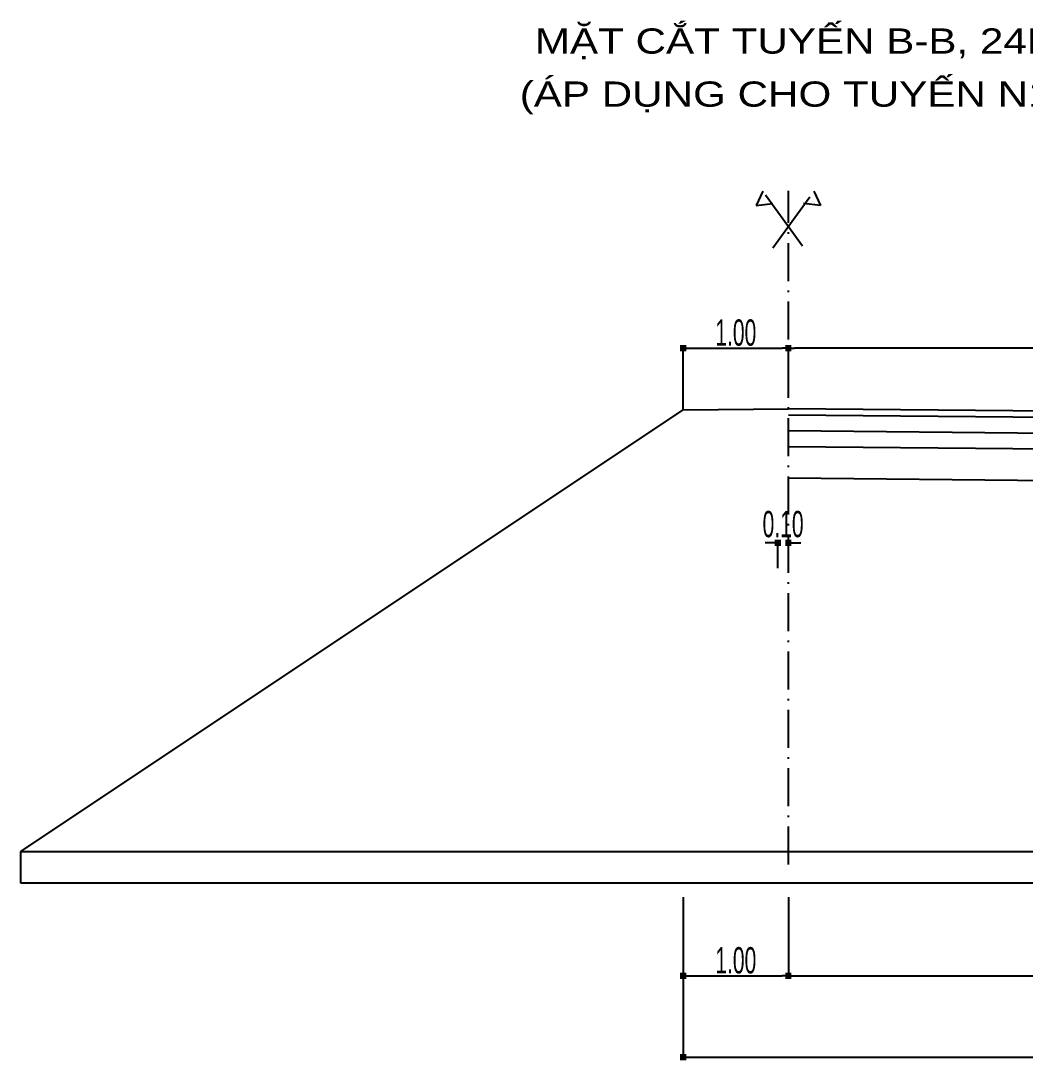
# Model space of a CAD drawing. Header units: millimetres. Extents: x 563079 to 571925, y 2063830 to 2067381.
# Drawn here: x 570301.5 to 570397.1, y 2066674.8 to 2066773.7 of the extents above; entities that cross this region are included whole.
import ezdxf
from ezdxf.enums import TextEntityAlignment as Align

# ---------------------------------------------------------------- set-up
doc = ezdxf.new("R2010")
doc.units = ezdxf.units.MM
doc.header["$MEASUREMENT"] = 0
doc.linetypes.add('ACAD_ISO10W100', pattern=[18.5, 12, -3, 0.5, -3])
for name, color, linetype in [('Cong ky thuat', 22, 'Continuous'), ('Congchiuluc', 4, 'Continuous'), ('CONGDOC', 4, 'Continuous'), ('MATCATDUONG', 8, 'Continuous'), ('MC', 7, 'Continuous'), ('moi', 7, 'Continuous'), ('VE', 2, 'Continuous')]:
    doc.layers.add(name, color=color, linetype=linetype)
doc.styles.add('CHUKICHTHUOC', font='', dxfattribs={"width": 0.7})
doc.styles.add('TIEUDE', font='', dxfattribs={"width": 0.8})
doc.styles.get('CHUKICHTHUOC').set_extended_font_data('.VnArial NarrowH')
doc.styles.get('TIEUDE').set_extended_font_data('.VnAvantH')
doc.dimstyles.new('TNDH', dxfattribs={"dimscale": 0, "dimtxt": 2.5, "dimasz": 0.6, "dimexe": 0.18, "dimexo": 0.0625, "dimgap": 0.2, "dimtad": 1, "dimlfac": 0.1, "dimzin": 0, "dimdsep": 46, "dimtxsty": 'CHUKICHTHUOC', "dimblk": 'BOXFILLED', "dimcen": 0.09, "dimclrd": 8, "dimclre": 8, "dimclrt": 4, "dimadec": 0, "dimazin": 0, "dimtfac": 1, "dimtofl": 0, "dimtmove": 2, "dimatfit": 3, "dimfxl": 1, "dimtolj": 1, "dimtzin": 0, "dimarcsym": 2})

# ---------------------------------------------------------------- blocks, each defined once
blk = doc.blocks.new('_BoxFilled')
at = {"color": 0, "linetype": 'ByBlock', "lineweight": -2}
blk.add_line((-0.5, 0), (-1, 0), dxfattribs=at)
at = {"color": 0, "linetype": 'ByBlock'}
blk.add_solid([(-0.5, 0.5), (0.5, 0.5), (-0.5, -0.5), (0.5, -0.5)], dxfattribs=at)
blk = doc.blocks.new('*D221')
at = {"layer": 'CONGDOC', "color": 8, "linetype": 'Continuous', "lineweight": -2, "transparency": 16777216}
for p, q in [((570364.575, 2066736.785), (570364.575, 2066742.76)), ((570365.175, 2066742.58), (570373.975, 2066742.58)), ((570374.575, 2066739.408), (570374.575, 2066742.76))]:
    blk.add_line(p, q, dxfattribs=at)
at = {"layer": 'Defpoints', "color": 0, "linetype": 'Continuous', "transparency": 16777216}
for p in [(570374.575, 2066742.58), (570374.575, 2066739.345), (570364.575, 2066736.722)]:
    blk.add_point(p, dxfattribs=at)
at = {"layer": 'CONGDOC', "color": 8, "linetype": 'Continuous', "lineweight": -2, "transparency": 16777216, "xscale": 0.6, "yscale": 0.6, "zscale": 0.6, "rotation": 180}
blk.add_blockref('_BoxFilled', (570364.575, 2066742.58), dxfattribs=at)
at = {"layer": 'CONGDOC', "color": 8, "linetype": 'Continuous', "lineweight": -2, "transparency": 16777216, "xscale": 0.6, "yscale": 0.6, "zscale": 0.6}
blk.add_blockref('_BoxFilled', (570374.575, 2066742.58), dxfattribs=at)
at = {"layer": 'CONGDOC', "color": 4, "linetype": 'Continuous', "transparency": 16777216, "insert": (570369.575, 2066744.056), "char_height": 2.5, "attachment_point": 5, "style": 'CHUKICHTHUOC'}
blk.add_mtext('\\A1;1.00', dxfattribs=at)
blk = doc.blocks.new('*D222')
at = {"layer": 'Defpoints', "color": 0, "transparency": 16777216}
for p in [(570364.575, 2066690.409), (570374.575, 2066690.409), (570374.575, 2066682.86)]:
    blk.add_point(p, dxfattribs=at)
at = {"layer": 'VE', "color": 8, "lineweight": -2, "transparency": 16777216}
for p, q in [((570364.575, 2066690.347), (570364.575, 2066682.68)), ((570374.575, 2066690.347), (570374.575, 2066682.68)), ((570365.175, 2066682.86), (570373.975, 2066682.86))]:
    blk.add_line(p, q, dxfattribs=at)
at = {"layer": 'VE', "color": 8, "lineweight": -2, "transparency": 16777216, "xscale": 0.6, "yscale": 0.6, "zscale": 0.6, "rotation": 180}
blk.add_blockref('_BoxFilled', (570364.575, 2066682.86), dxfattribs=at)
at = {"layer": 'VE', "color": 8, "lineweight": -2, "transparency": 16777216, "xscale": 0.6, "yscale": 0.6, "zscale": 0.6}
blk.add_blockref('_BoxFilled', (570374.575, 2066682.86), dxfattribs=at)
at = {"layer": 'VE', "color": 4, "lineweight": 0, "transparency": 16777216, "insert": (570369.575, 2066684.336), "char_height": 2.5, "attachment_point": 5, "style": 'CHUKICHTHUOC'}
blk.add_mtext('\\A1;1.00', dxfattribs=at)
blk = doc.blocks.new('*D223')
at = {"layer": 'CONGDOC', "color": 8, "linetype": 'Continuous', "lineweight": -2, "transparency": 16777216}
for p, q in [((570374.575, 2066739.408), (570374.575, 2066742.76)), ((570433.975, 2066742.58), (570375.175, 2066742.58)), ((570434.575, 2066739.408), (570434.575, 2066742.76))]:
    blk.add_line(p, q, dxfattribs=at)
at = {"layer": 'Defpoints', "color": 0, "linetype": 'Continuous', "transparency": 16777216}
for p in [(570374.575, 2066742.58), (570374.575, 2066739.345), (570434.575, 2066739.345)]:
    blk.add_point(p, dxfattribs=at)
at = {"layer": 'CONGDOC', "color": 8, "linetype": 'Continuous', "lineweight": -2, "transparency": 16777216, "xscale": 0.6, "yscale": 0.6, "zscale": 0.6, "rotation": 180}
blk.add_blockref('_BoxFilled', (570374.575, 2066742.58), dxfattribs=at)
at = {"layer": 'CONGDOC', "color": 8, "linetype": 'Continuous', "lineweight": -2, "transparency": 16777216, "xscale": 0.6, "yscale": 0.6, "zscale": 0.6}
blk.add_blockref('_BoxFilled', (570434.575, 2066742.58), dxfattribs=at)
at = {"layer": 'CONGDOC', "color": 4, "linetype": 'Continuous', "transparency": 16777216, "insert": (570404.575, 2066744.056), "char_height": 2.5, "attachment_point": 5, "style": 'CHUKICHTHUOC'}
blk.add_mtext('\\A1;6.00', dxfattribs=at)
blk = doc.blocks.new('*D225')
at = {"layer": 'Congchiuluc', "color": 8, "lineweight": -2, "transparency": 16777216}
for p, q in [((570374.575, 2066690.347), (570374.575, 2066682.68)), ((570432.075, 2066690.347), (570432.075, 2066682.68)), ((570375.175, 2066682.86), (570431.475, 2066682.86))]:
    blk.add_line(p, q, dxfattribs=at)
at = {"layer": 'Defpoints', "color": 0, "transparency": 16777216}
for p in [(570374.575, 2066690.409), (570432.075, 2066690.409), (570432.075, 2066682.86)]:
    blk.add_point(p, dxfattribs=at)
at = {"layer": 'Congchiuluc', "color": 8, "lineweight": -2, "transparency": 16777216, "xscale": 0.6, "yscale": 0.6, "zscale": 0.6, "rotation": 180}
blk.add_blockref('_BoxFilled', (570374.575, 2066682.86), dxfattribs=at)
at = {"layer": 'Congchiuluc', "color": 8, "lineweight": -2, "transparency": 16777216, "xscale": 0.6, "yscale": 0.6, "zscale": 0.6}
blk.add_blockref('_BoxFilled', (570432.075, 2066682.86), dxfattribs=at)
at = {"layer": 'Congchiuluc', "color": 4, "lineweight": 0, "transparency": 16777216, "insert": (570403.325, 2066684.331), "char_height": 2.5, "attachment_point": 5, "style": 'CHUKICHTHUOC'}
blk.add_mtext('\\A1;5.75', dxfattribs=at)
blk = doc.blocks.new('*D260')
at = {"layer": 'CONGDOC', "color": 8, "linetype": 'Continuous', "lineweight": -2, "transparency": 16777216}
for p, q in [((570373.575, 2066721.658), (570373.575, 2066724.26)), ((570374.575, 2066721.658), (570374.575, 2066724.26)), ((570372.975, 2066724.08), (570372.375, 2066724.08)), ((570375.175, 2066724.08), (570375.775, 2066724.08))]:
    blk.add_line(p, q, dxfattribs=at)
at = {"layer": 'Defpoints', "color": 0, "linetype": 'Continuous', "transparency": 16777216}
for p in [(570374.575, 2066724.08), (570373.575, 2066721.596), (570374.575, 2066721.596)]:
    blk.add_point(p, dxfattribs=at)
at = {"layer": 'CONGDOC', "color": 8, "linetype": 'Continuous', "lineweight": -2, "transparency": 16777216, "xscale": 0.6, "yscale": 0.6, "zscale": 0.6}
blk.add_blockref('_BoxFilled', (570373.575, 2066724.08), dxfattribs=at)
at = {"layer": 'CONGDOC', "color": 8, "linetype": 'Continuous', "lineweight": -2, "transparency": 16777216, "xscale": 0.6, "yscale": 0.6, "zscale": 0.6, "rotation": 180}
blk.add_blockref('_BoxFilled', (570374.575, 2066724.08), dxfattribs=at)
at = {"layer": 'CONGDOC', "color": 4, "linetype": 'Continuous', "transparency": 16777216, "insert": (570374.075, 2066725.837), "char_height": 2.5, "attachment_point": 5, "style": 'CHUKICHTHUOC'}
blk.add_mtext('\\A1;0.10', dxfattribs=at)
blk = doc.blocks.new('*D261')
at = {"layer": 'Defpoints', "color": 0, "transparency": 16777216}
for p in [(570364.575, 2066690.409), (570494.575, 2066690.409), (570494.575, 2066675.145)]:
    blk.add_point(p, dxfattribs=at)
at = {"layer": 'VE', "color": 8, "lineweight": -2, "transparency": 16777216}
for p, q in [((570364.575, 2066690.347), (570364.575, 2066674.965)), ((570494.575, 2066690.347), (570494.575, 2066674.965)), ((570365.175, 2066675.145), (570493.975, 2066675.145))]:
    blk.add_line(p, q, dxfattribs=at)
at = {"layer": 'VE', "color": 8, "lineweight": -2, "transparency": 16777216, "xscale": 0.6, "yscale": 0.6, "zscale": 0.6, "rotation": 180}
blk.add_blockref('_BoxFilled', (570364.575, 2066675.145), dxfattribs=at)
at = {"layer": 'VE', "color": 8, "lineweight": -2, "transparency": 16777216, "xscale": 0.6, "yscale": 0.6, "zscale": 0.6}
blk.add_blockref('_BoxFilled', (570494.575, 2066675.145), dxfattribs=at)
at = {"layer": 'VE', "color": 4, "transparency": 16777216, "insert": (570429.575, 2066676.623), "char_height": 2.5, "attachment_point": 5, "style": 'CHUKICHTHUOC'}
blk.add_mtext('\\A1;13.00', dxfattribs=at)

msp = doc.modelspace()

# ---------------------------------------------------------------- linework, layer by layer
at = {"layer": 'Cong ky thuat', "color": 7}
for p, q in [((570364.57512, 2066736.72224), (570374.57512, 2066736.81789)), ((570432.07512, 2066736.26789), (570374.57512, 2066736.81789)), ((570432.07512, 2066735.66789), (570374.57512, 2066736.21789)), ((570432.07512, 2066734.16789), (570374.57512, 2066734.71789)), ((570432.07512, 2066732.66789), (570374.57512, 2066733.21789)), ((570432.07512, 2066729.66789), (570374.57512, 2066730.21789))]:
    msp.add_line(p, q, dxfattribs=at)
at = {"layer": 'MC'}
for points in [[(570301.54327, 2066694.701), (570364.57512, 2066736.72224)], [(570301.54327, 2066694.701), (570494.57512, 2066694.701)], [(570301.54327, 2066691.701), (570301.54327, 2066694.701)], [(570494.57512, 2066691.701), (570301.54327, 2066691.701)]]:
    msp.add_lwpolyline(points, dxfattribs=at)
at = {"layer": 'moi', "color": 5, "linetype": 'ACAD_ISO10W100', "ltscale": 0.3}
msp.add_line((570374.57512, 2066693.46671), (570374.57512, 2066757.56678), dxfattribs=at)
at = {"layer": 'moi', "color": 5, "linetype": 'ACAD_ISO10W100', "ltscale": 0.5}
for points in [[(570375.93462, 2066752.2982), (570372.14431, 2066757.53143), (570371.50001, 2066756.17552), (570373.11535, 2066756.3574)], [(570373.08977, 2066752.1315), (570377.00398, 2066757.53143), (570377.64828, 2066756.17552), (570376.03293, 2066756.3574)]]:
    msp.add_lwpolyline(points, dxfattribs=at)

# ---------------------------------------------------------------- texts
at = {"layer": 'MATCATDUONG', "color": 7, "lineweight": 0, "style": 'TIEUDE', "width": 1.25}
for s, p in [('mÆt c¾t tuyÕn b-B, 24m', (570375.53238, 2066770.61045)), ('(¸p dông cho tuyÕn N12) ', (570376.65664, 2066765.5627))]:
    msp.add_text(s, height=2.4, dxfattribs=at).set_placement(p, align=Align.CENTER)

# ---------------------------------------------------------------- dimensions: what is measured, and where the dimension line sits
at = {"layer": 'Congchiuluc', "lineweight": 0}
dim = msp.add_linear_dim(base=(570432.07512, 2066682.85951), p1=(570374.57512, 2066690.40946), p2=(570432.07512, 2066690.40946), dimstyle='TNDH', override={"dimscale": 1}, dxfattribs=at)
dim.commit()
dim.dimension.update_dxf_attribs({"geometry": '*D225', "text_midpoint": (570403.32512, 2066684.33082)})
at = {"layer": 'CONGDOC', "linetype": 'Continuous'}
dim = msp.add_linear_dim(base=(570374.57512, 2066742.57953), p1=(570364.57512, 2066736.72224), p2=(570374.57512, 2066739.34505), dimstyle='TNDH', override={"dimscale": 1}, dxfattribs=at)
dim.commit()
dim.dimension.update_dxf_attribs({"geometry": '*D221', "text_midpoint": (570369.57512, 2066744.05597)})
dim = msp.add_linear_dim(base=(570374.57512, 2066742.57953), p1=(570434.57512, 2066739.34505), p2=(570374.57512, 2066739.34505), angle=180, dimstyle='TNDH', override={"dimscale": 1}, dxfattribs=at)
dim.commit()
dim.dimension.update_dxf_attribs({"geometry": '*D223', "text_midpoint": (570404.57512, 2066744.05597)})
dim = msp.add_aligned_dim(p1=(570373.57512, 2066721.59586), p2=(570374.57512, 2066721.59586), distance=2.48441, dimstyle='TNDH', override={"dimscale": 1}, dxfattribs=at)
dim.commit()
dim.dimension.update_dxf_attribs({"geometry": '*D260', "text_midpoint": (570374.07512, 2066725.8367)})
at = {"layer": 'VE', "lineweight": 0}
dim = msp.add_linear_dim(base=(570374.57512, 2066682.85951), p1=(570364.57512, 2066690.40946), p2=(570374.57512, 2066690.40946), dimstyle='TNDH', override={"dimscale": 1}, dxfattribs=at)
dim.commit()
dim.dimension.update_dxf_attribs({"geometry": '*D222', "text_midpoint": (570369.57512, 2066684.33594)})
at = {"layer": 'VE'}
dim = msp.add_linear_dim(base=(570494.57512, 2066675.14531), p1=(570364.57512, 2066690.40946), p2=(570494.57512, 2066690.40946), dimstyle='TNDH', override={"dimscale": 1}, dxfattribs=at)
dim.commit()
dim.dimension.update_dxf_attribs({"geometry": '*D261', "text_midpoint": (570429.57512, 2066676.62259)})

doc.saveas('drawing.dxf')
